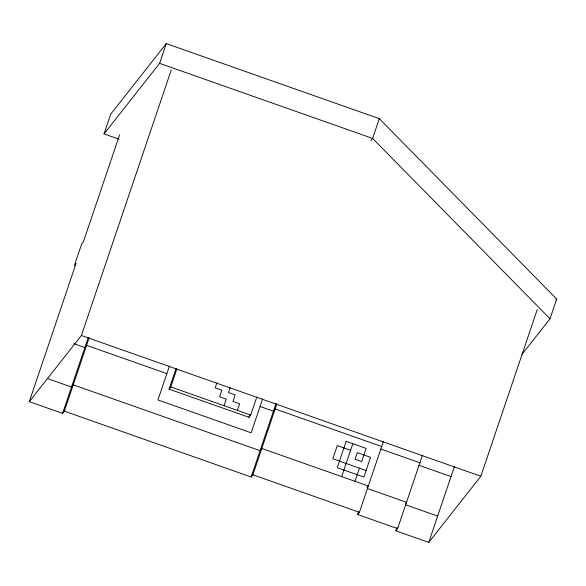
<?xml version="1.0" encoding="UTF-8"?>
<svg xmlns="http://www.w3.org/2000/svg" width="586" height="586" viewBox="0 0 586 586"><rect width="100%" height="100%" fill="white"/><g stroke="black" fill="none" stroke-linecap="round" stroke-linejoin="round"><path stroke-width="0.88" d="M118.694 139.065L104.03 133.901L110.717 114.153L166.27 43.598L379.31 118.672L556.7 299.058L550.02 318.799L521.958 354.435M89.189 337.704L64.321 411.16L62.585 413.364L29.3 401.637L76.085 263.422L74.349 265.626L81.703 243.893L83.439 241.688L119.603 134.853M104.03 133.901L159.59 63.339L166.27 43.598M29.3 401.637L81.388 335.492L171.259 69.968M62.585 413.364L88.31 337.36M169.449 365.986L157.949 399.952L251.152 432.805L262.653 398.832M256.785 397.059L250.683 415.086L248.947 417.291L169.061 389.141L176.034 368.535M169.061 389.141L170.797 386.936L176.899 368.909M216.871 382.914L215.201 387.844L221.852 390.195L219.625 396.773L226.284 399.125L224.057 405.702M230.181 387.602L228.511 392.539L235.169 394.883L232.942 401.469L239.601 403.813L237.374 410.398M248.947 417.291L249.533 415.577M64.321 411.16L251.145 476.997L276.013 403.542M251.145 476.997L252.881 474.792L276.885 403.886M379.31 118.672L372.623 138.421L370.887 140.625M341.682 476.623L352.823 443.712M354.999 481.318L359.452 468.148M422.477 455.154L397.608 528.616L357.665 514.537L358.529 511.988M357.665 514.537L359.401 512.332L383.405 441.419M537.289 309.459L480.828 476.257L428.74 542.402L395.872 530.821L397.022 527.422M428.74 542.402L454.472 466.397M367.012 487.662L368.316 486.006L261.796 448.466L260.059 450.671L73.235 384.834L71.499 387.038L47.598 378.615M555.828 300.157L556.7 299.058M405.651 503.389L406.523 502.29L367.429 488.512M395.872 530.821L397.608 528.616M159.59 63.339L372.623 138.421L550.02 318.799M81.388 335.492L480.828 476.257M381.676 446.517L275.164 408.977L273.428 411.182L260.067 406.479M166.864 373.626L86.603 345.344L84.867 347.549L73.77 343.638M380.79 449.023L419.884 462.801M418.997 465.299L451.022 476.586M170.797 386.936L250.683 415.086M350.596 450.297L337.28 445.602L332.826 458.765L366.111 470.499M405.629 504.788L437.654 516.076M252.881 474.792L359.401 512.332M346.165 441.368L337.25 467.694L363.884 477.077L370.564 457.336L357.255 452.641L355.021 459.226L361.679 461.57L366.14 448.407L346.165 441.368"/></g></svg>
